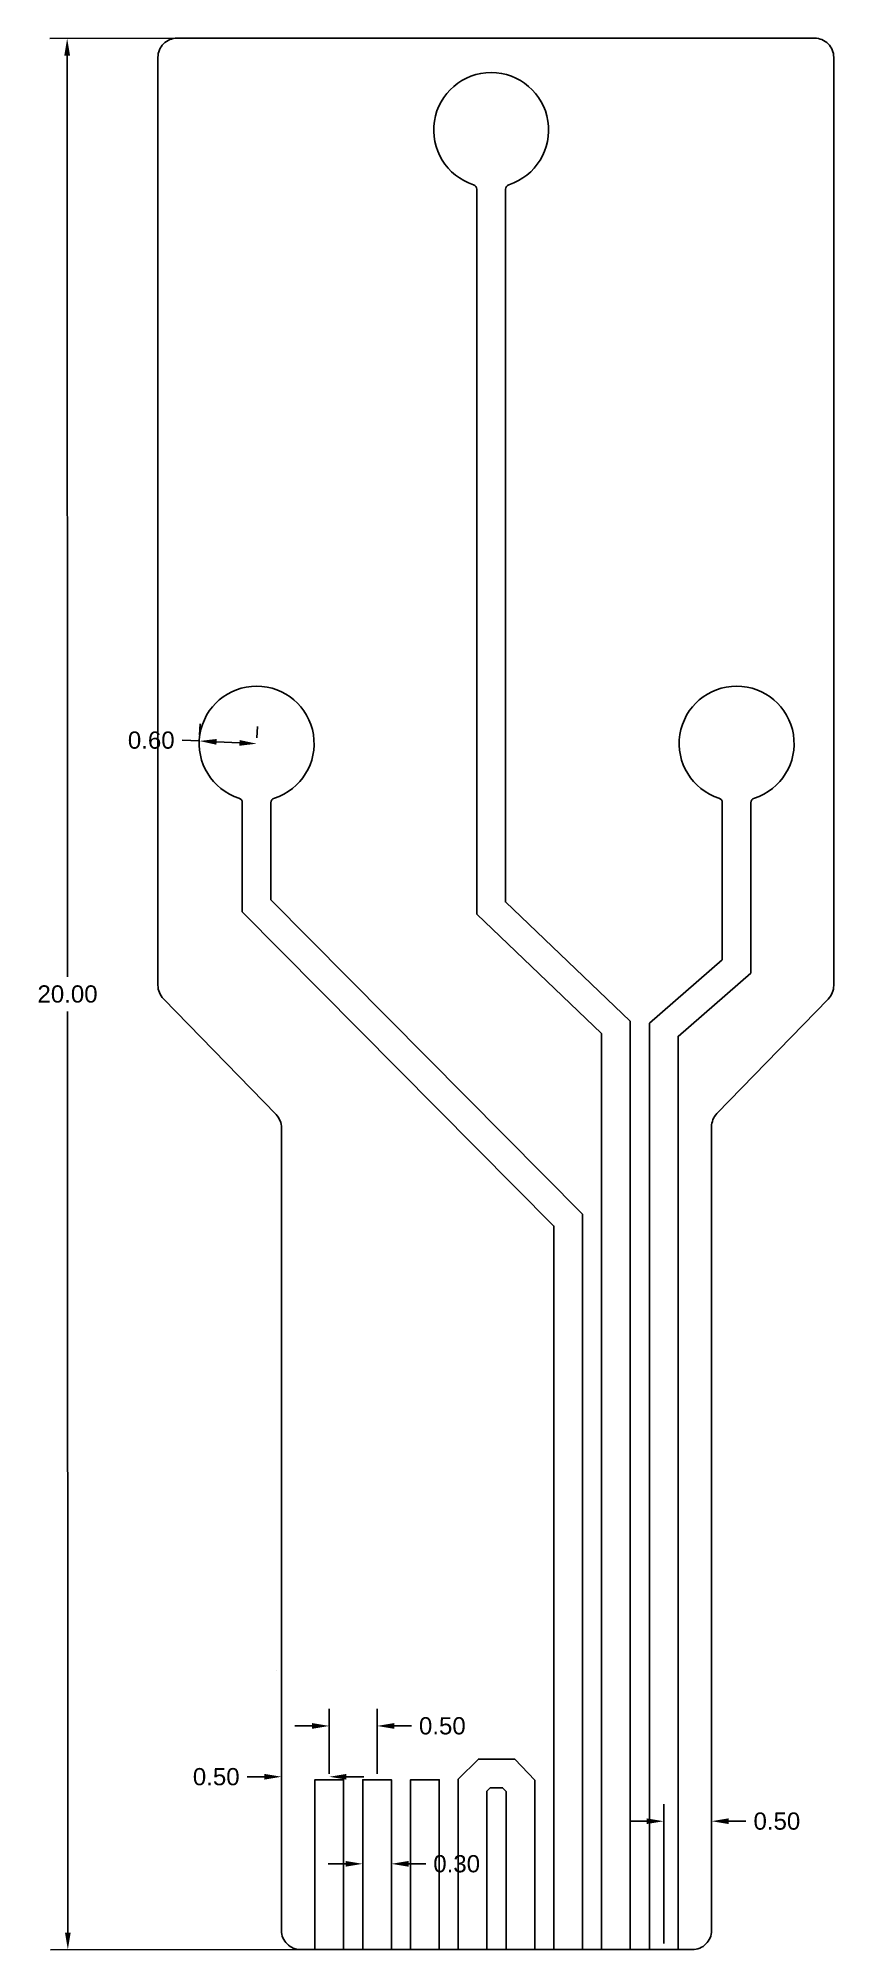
# Model space of a CAD drawing. Header units: millimetres. Extents: x -7.2 to 1.1, y -15.6 to 4.4.
import ezdxf

# ---------------------------------------------------------------- set-up
doc = ezdxf.new("R2010")
doc.units = ezdxf.units.MM
doc.layers.add('Outline', color=110, linetype='Continuous')
doc.layers.add('TopLayer', color=52, linetype='Continuous')
doc.styles.get("Standard").update_dxf_attribs({"font": 'arial.ttf'})
doc.dimstyles.get("Standard").update_dxf_attribs({"dimtxt": 0.18, "dimasz": 0.18, "dimexe": 0.18, "dimexo": 0.0625, "dimgap": 0.09, "dimtad": 0, "dimtih": 1, "dimtoh": 1, "dimzin": 0, "dimdsep": 46, "dimtxsty": 'Standard', "dimcen": 0.09, "dimadec": 0, "dimazin": 0, "dimtfac": 1, "dimtofl": 0, "dimtmove": 0, "dimatfit": 3, "dimfxl": 1, "dimtolj": 1, "dimtzin": 0, "dimarcsym": 0})

# ---------------------------------------------------------------- blocks, each defined once
blk = doc.blocks.new('*D2')
at = {"color": 0, "lineweight": -2, "transparency": 16777216}
for p, q in [((-5.52, -2.91), (-5.514, -2.793)), ((-5.522, -2.972), (-5.702, -2.964)), ((-5.103, -2.992), (-5.343, -2.981)), ((-4.92, -2.938), (-4.915, -2.82))]:
    blk.add_line(p, q, dxfattribs=at)
at = {"color": 0, "transparency": 16777216}
for points in [[(-5.341, -2.951), (-5.344, -3.011), (-5.522, -2.972)], [(-5.101, -2.962), (-5.104, -3.022), (-4.923, -3)]]:
    blk.add_solid(points, dxfattribs=at)
at = {"layer": 'Defpoints', "color": 0, "transparency": 16777216}
for p in [(-5.522, -2.972), (-5.522, -2.972), (-4.923, -3)]:
    blk.add_point(p, dxfattribs=at)
at = {"color": 0, "transparency": 16777216, "insert": (-6.026, -2.964), "char_height": 0.18, "attachment_point": 5}
blk.add_mtext('\\A1;0.60', dxfattribs=at)
blk = doc.blocks.new('*D3')
at = {"color": 0, "lineweight": -2, "transparency": 16777216}
for p, q in [((-4.663, -13.778), (-4.663, -13.63)), ((-4.163, -13.778), (-4.163, -13.63)), ((-4.843, -13.81), (-5.023, -13.81)), ((-3.983, -13.81), (-3.803, -13.81))]:
    blk.add_line(p, q, dxfattribs=at)
at = {"color": 0, "transparency": 16777216}
for points in [[(-4.843, -13.78), (-4.843, -13.84), (-4.663, -13.81)], [(-3.983, -13.78), (-3.983, -13.84), (-4.163, -13.81)]]:
    blk.add_solid(points, dxfattribs=at)
at = {"layer": 'Defpoints', "color": 0, "transparency": 16777216}
for p in [(-4.663, -13.81), (-4.663, -13.841), (-4.163, -13.841)]:
    blk.add_point(p, dxfattribs=at)
at = {"color": 0, "transparency": 16777216, "insert": (-5.346, -13.81), "char_height": 0.18, "attachment_point": 5}
blk.add_mtext('\\A1;0.50', dxfattribs=at)
blk = doc.blocks.new('*D4')
at = {"color": 0, "lineweight": -2, "transparency": 16777216}
for p, q in [((-4.163, -13.778), (-4.163, -13.098)), ((-3.663, -13.778), (-3.663, -13.098)), ((-4.343, -13.278), (-4.523, -13.278)), ((-3.483, -13.278), (-3.303, -13.278))]:
    blk.add_line(p, q, dxfattribs=at)
at = {"color": 0, "transparency": 16777216}
for points in [[(-4.343, -13.248), (-4.343, -13.308), (-4.163, -13.278)], [(-3.483, -13.248), (-3.483, -13.308), (-3.663, -13.278)]]:
    blk.add_solid(points, dxfattribs=at)
at = {"layer": 'Defpoints', "color": 0, "transparency": 16777216}
for p in [(-3.663, -13.278), (-4.163, -13.841), (-3.663, -13.841)]:
    blk.add_point(p, dxfattribs=at)
at = {"color": 0, "transparency": 16777216, "insert": (-2.98, -13.278), "char_height": 0.18, "attachment_point": 5}
blk.add_mtext('\\A1;0.50', dxfattribs=at)
blk = doc.blocks.new('*D5')
at = {"color": 0, "lineweight": -2, "transparency": 16777216}
for p, q in [((-3.813, -13.903), (-3.813, -14.901)), ((-3.513, -13.903), (-3.513, -14.901)), ((-3.993, -14.721), (-4.173, -14.721)), ((-3.333, -14.721), (-3.153, -14.721))]:
    blk.add_line(p, q, dxfattribs=at)
at = {"color": 0, "transparency": 16777216}
for points in [[(-3.993, -14.691), (-3.993, -14.751), (-3.813, -14.721)], [(-3.333, -14.691), (-3.333, -14.751), (-3.513, -14.721)]]:
    blk.add_solid(points, dxfattribs=at)
at = {"layer": 'Defpoints', "color": 0, "transparency": 16777216}
for p in [(-3.813, -13.841), (-3.513, -13.841), (-3.513, -14.721)]:
    blk.add_point(p, dxfattribs=at)
at = {"color": 0, "transparency": 16777216, "insert": (-2.83, -14.721), "char_height": 0.18, "attachment_point": 5}
blk.add_mtext('\\A1;0.30', dxfattribs=at)
blk = doc.blocks.new('*D6')
at = {"color": 0, "lineweight": -2, "transparency": 16777216}
for p, q in [((-0.163, -11.276), (-0.163, -14.455)), ((-0.663, -15.556), (-0.663, -14.095)), ((-0.843, -14.275), (-1.023, -14.275)), ((0.017, -14.275), (0.197, -14.275))]:
    blk.add_line(p, q, dxfattribs=at)
at = {"color": 0, "transparency": 16777216}
for points in [[(-0.843, -14.245), (-0.843, -14.305), (-0.663, -14.275)], [(0.017, -14.245), (0.017, -14.305), (-0.163, -14.275)]]:
    blk.add_solid(points, dxfattribs=at)
at = {"layer": 'Defpoints', "color": 0, "transparency": 16777216}
for p in [(-0.163, -11.214), (-0.163, -14.275), (-0.663, -15.618)]:
    blk.add_point(p, dxfattribs=at)
at = {"color": 0, "transparency": 16777216, "insert": (0.521, -14.275), "char_height": 0.18, "attachment_point": 5}
blk.add_mtext('\\A1;0.50', dxfattribs=at)
blk = doc.blocks.new('*D7')
at = {"color": 0, "lineweight": -2, "transparency": 16777216}
for p, q in [((-2.483, 4.381), (-7.086, 4.38)), ((-6.906, 4.2), (-6.902, -5.438)), ((-6.899, -15.44), (-6.902, -5.802)), ((-2.475, -15.619), (-7.079, -15.62))]:
    blk.add_line(p, q, dxfattribs=at)
at = {"color": 0, "transparency": 16777216}
for points in [[(-6.876, 4.2), (-6.936, 4.2), (-6.906, 4.38)], [(-6.869, -15.44), (-6.929, -15.44), (-6.899, -15.62)]]:
    blk.add_solid(points, dxfattribs=at)
at = {"layer": 'Defpoints', "color": 0, "transparency": 16777216}
for p in [(-2.42, 4.382), (-6.899, -15.62), (-2.413, -15.618)]:
    blk.add_point(p, dxfattribs=at)
at = {"color": 0, "transparency": 16777216, "insert": (-6.902, -5.62), "char_height": 0.18, "attachment_point": 5}
blk.add_mtext('\\A1;20.00', dxfattribs=at)

msp = doc.modelspace()

# ---------------------------------------------------------------- linework, layer by layer
at = {"layer": 'Outline'}
for p, q in [((-5.957, 4.382), (-5.957, 4.382)), ((-4.713, -12.697), (-4.713, -12.697)), ((-4.713, -15.618), (-4.713, -15.618))]:
    msp.add_line(p, q, dxfattribs=at)
msp.add_lwpolyline([(-0.163, -7.009), (-0.163, -15.418, -0.414214), (-0.363, -15.618), (-4.463, -15.618, -0.414214), (-4.663, -15.418), (-4.663, -7.021, 0.195267), (-4.72, -6.881), (-5.898, -5.669, -0.198647), (-5.956, -5.528), (-5.956, 4.182, -0.414214), (-5.756, 4.382), (0.916, 4.382, -0.414214), (1.116, 4.182), (1.116, -5.531, -0.19865), (1.058, -5.672), (-0.106, -6.87, 0.195229)], format="xyb", close=True, dxfattribs=at)
at = {"layer": 'TopLayer'}
for points in [[(-2.619, -4.783), (-2.619, 2.801, 0.325248), (-2.654, 2.849, -6.342329), (-2.284, 2.849, 0.325361), (-2.319, 2.801), (-2.319, -4.655), (-1.013, -5.905), (-1.013, -15.618), (-1.313, -15.618), (-1.313, -6.033)], [(-5.073, -4.758), (-5.073, -3.618, 0.325327), (-5.108, -3.571, -6.342329), (-4.738, -3.571, 0.325282), (-4.773, -3.618), (-4.773, -4.635), (-1.513, -7.924), (-1.513, -15.618), (-1.813, -15.618), (-1.813, -8.048)], [(-0.05, -5.263), (-0.05, -3.618, 0.325282), (-0.085, -3.571, -6.342329), (0.285, -3.571, 0.325327), (0.25, -3.618), (0.25, -5.4), (-0.513, -6.063), (-0.513, -15.618), (-0.813, -15.618), (-0.813, -5.926)]]:
    msp.add_lwpolyline(points, format="xyb", close=True, dxfattribs=at)
for points in [[(-2.013, -15.618), (-2.013, -13.844), (-2.222, -13.625), (-2.602, -13.625), (-2.813, -13.834), (-2.813, -15.618), (-2.513, -15.618), (-2.513, -13.959), (-2.478, -13.925), (-2.35, -13.925), (-2.313, -13.964), (-2.313, -15.618)], [(-4.013, -15.618), (-4.313, -15.618), (-4.313, -13.841), (-4.013, -13.841)], [(-3.513, -15.618), (-3.813, -15.618), (-3.813, -13.841), (-3.513, -13.841)], [(-3.013, -15.618), (-3.313, -15.618), (-3.313, -13.841), (-3.013, -13.841)]]:
    msp.add_lwpolyline(points, close=True, dxfattribs=at)

# ---------------------------------------------------------------- dimensions: what is measured, and where the dimension line sits
for p1, p2, distance, picture, middle in [((-2.42, 4.382), (-2.413, -15.618), -4.486, '*D7', (-6.902, -5.62)), ((-4.923, -3), (-5.522, -2.972), 0, '*D2', (-6.026, -2.964))]:
    dim = msp.add_aligned_dim(p1=p1, p2=p2, distance=distance, dimstyle='Standard')
    dim.commit()
    dim.dimension.update_dxf_attribs({"geometry": picture, "text_midpoint": middle})
dim = msp.add_linear_dim(base=(-0.163, -14.275), p1=(-0.663, -15.618), p2=(-0.163, -11.214), dimstyle='Standard')
dim.commit()
dim.dimension.update_dxf_attribs({"geometry": '*D6', "text_midpoint": (0.521, -14.275), "dimtype": 160})
for base, p1, p2, picture, middle in [((-3.663, -13.278), (-4.163, -13.841), (-3.663, -13.841), '*D4', (-2.98, -13.278)), ((-4.663, -13.81), (-4.163, -13.841), (-4.663, -13.841), '*D3', (-5.346, -13.81)), ((-3.513, -14.721), (-3.813, -13.841), (-3.513, -13.841), '*D5', (-2.83, -14.721))]:
    dim = msp.add_linear_dim(base=base, p1=p1, p2=p2, dimstyle='Standard')
    dim.commit()
    dim.dimension.update_dxf_attribs({"geometry": picture, "text_midpoint": middle})

doc.saveas('drawing.dxf')
